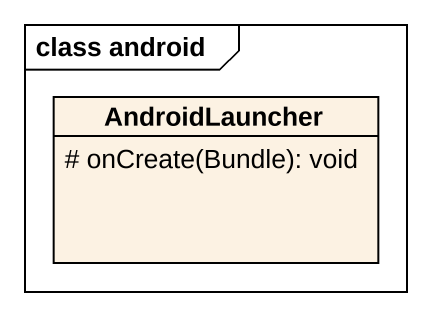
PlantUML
@startuml
mainframe class android
hide circle
hide empty members
skinparam classAttributeIconSize 0
class AndroidLauncher {
  # onCreate(Bundle): void
}
@enduml
